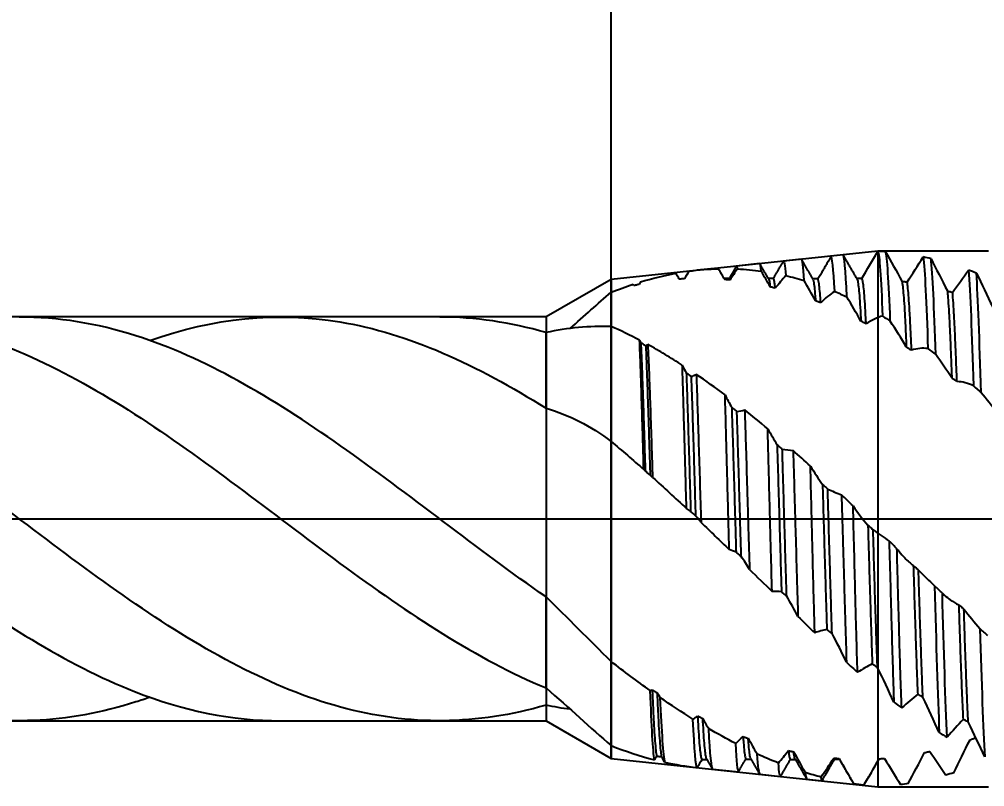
# Model space of a CAD drawing. Extents: x -89 to 88, y -75 to 97.
# Drawn here: x 28.92 to 61.67, y -9.08 to 16.94 of the extents above; entities that cross this region are included whole.
import ezdxf
from ezdxf.lldxf.tags import DXFTag

# ---------------------------------------------------------------- set-up
doc = ezdxf.new("R2010")
doc.units = 0
for name, color, linetype in [('1', 4, 'Continuous'), ('2', 7, 'Continuous'), ('4', 2, 'CENTER'), ('CUT', 1, 'Continuous'), ('NOCUT', 7, 'Continuous'), ('SK2', 7, 'Continuous'), ('SK4', 2, 'CENTER')]:
    doc.layers.add(name, color=color, linetype=linetype)
doc.styles.add('SIMPLEX', font='simplex')
tags = doc.linetypes.add('CENTER', pattern=[25.4, 12.7, -6.35, 0, -6.35]).pattern_tags.tags
tags[10:11] = [DXFTag(74, 4), DXFTag(75, 0), DXFTag(340, '0'), DXFTag(46, 0.0), DXFTag(50, 0.0), DXFTag(44, 0.0), DXFTag(45, 0.0)]
tags[8:9] = [DXFTag(74, 4), DXFTag(75, 0), DXFTag(340, '0'), DXFTag(46, 0.0), DXFTag(50, 0.0), DXFTag(44, 0.0), DXFTag(45, 0.0)]
tags[6:7] = [DXFTag(74, 4), DXFTag(75, 0), DXFTag(340, '0'), DXFTag(46, 0.0), DXFTag(50, 0.0), DXFTag(44, 0.0), DXFTag(45, 0.0)]
tags[4:5] = [DXFTag(74, 4), DXFTag(75, 0), DXFTag(340, '0'), DXFTag(46, 0.0), DXFTag(50, 0.0), DXFTag(44, 0.0), DXFTag(45, 0.0)]
doc.dimstyles.get("Standard").update_dxf_attribs({"dimtxt": 0.18, "dimasz": 0.18, "dimexe": 0.18, "dimexo": 0.0625, "dimgap": 0.09, "dimtad": 0, "dimtih": 1, "dimtoh": 1, "dimdec": 4, "dimzin": 0, "dimdsep": 46, "dimtxsty": 'Standard', "dimcen": 0.09, "dimadec": 0, "dimazin": 0, "dimtfac": 1, "dimtdec": 4, "dimtofl": 0, "dimtmove": 0, "dimatfit": 3, "dimfxl": 0, "dimtolj": 1, "dimtzin": 0, "dimarcsym": 0})

# ---------------------------------------------------------------- blocks, each defined once
blk = doc.blocks.new('_D0')
at = {"layer": '2'}
for p, q in [((0, 0), (0, 76.93)), ((66, 0), (66, 76.93)), ((66, 74.93), (0, 74.93))]:
    blk.add_line(p, q, dxfattribs=at)
for points in [[(0, 74.93), (4.749998, 75.555349), (4.750002, 74.304651), (0, 74.93)], [(66, 74.93), (61.250002, 74.304651), (61.249998, 75.555349), (66, 74.93)]]:
    blk.add_solid(points, dxfattribs=at)
at = {"layer": '2', "insert": (29.391604, 75.739271), "char_height": 4.57, "attachment_point": 7, "line_spacing_factor": 0.903614, "style": 'SIMPLEX'}
blk.add_mtext('\\W01.000;\\Fsimplex.shx;66', dxfattribs=at)
blk = doc.blocks.new('_D3')
at = {"layer": 'SK2'}
for p, q in [((-44, 0), (-44, 91.93)), ((66, 0), (66, 91.93)), ((66, 89.93), (-44, 89.93))]:
    blk.add_line(p, q, dxfattribs=at)
for points in [[(-44, 89.93), (-39.250002, 90.555349), (-39.249998, 89.30465), (-44, 89.93)], [(66, 89.93), (61.250002, 89.30465), (61.249998, 90.555349), (66, 89.93)]]:
    blk.add_solid(points, dxfattribs=at)
at = {"layer": 'SK2', "insert": (4.901906, 90.739271), "char_height": 4.57, "attachment_point": 7, "line_spacing_factor": 0.903614, "style": 'SIMPLEX'}
blk.add_mtext('\\W01.000;\\Fsimplex.shx;110', dxfattribs=at)
blk = doc.blocks.new('_D4')
at = {"layer": '2'}
for p, q in [((49, 0), (49, 61.93)), ((66, 0), (66, 61.93)), ((77.425, 59.93), (37.575, 59.93))]:
    blk.add_line(p, q, dxfattribs=at)
for points in [[(49, 59.93), (44.250002, 59.304651), (44.249998, 60.55535), (49, 59.93)], [(66, 59.93), (70.749998, 60.55535), (70.750002, 59.304651), (66, 59.93)]]:
    blk.add_solid(points, dxfattribs=at)
at = {"layer": '2', "insert": (53.891604, 60.739271), "char_height": 4.57, "attachment_point": 7, "line_spacing_factor": 0.903614, "style": 'SIMPLEX'}
blk.add_mtext('\\W01.000;\\Fsimplex.shx;17', dxfattribs=at)

msp = doc.modelspace()

# ---------------------------------------------------------------- linework, layer by layer
at = {"layer": '1'}
for p, q in [((56.8674, 8.9574), (56.4401, 8.9122)), ((58.05, 9.0723), (58.05, 9.075)), ((54.0403, 8.6583), (53.245, 8.5741)), ((55.4537, 8.8078), (54.8422, 8.7431)), ((51.6349, 8.3939), (51.6389, 8.3998)), ((52.6261, 8.5086), (51.9241, 8.4344)), ((43.1891, 6.85), (37.7864, 6.85)), ((46.7916, 3.7499), (46.7916, 6.318)), ((49, 2.6259), (49, 6.5275)), ((46.7916, -5.7325), (46.7916, -2.6468)), ((49, -7.689), (49, -4.8382)), ((37.7864, -6.85), (43.1891, -6.85)), ((52.4458, -8.4896), (53.3331, -8.5834)), ((54.0437, -8.6586), (54.7471, -8.733)), ((55.641, -8.8276), (56.1603, -8.8826)), ((57.2389, -8.9967), (57.5745, -9.0322)), ((57.5748, -9.0322), (57.5725, -9.0315)), ((57.585, -9.0236), (57.5828, -9.027))]:
    msp.add_line(p, q, dxfattribs=at)
for points, knots in [([(56.4552, 8.8927), (56.4396, 8.8659), (56.4078, 8.811), (56.3625, 8.733), (56.3224, 8.6638), (56.2903, 8.6085), (56.2582, 8.5531), (56.2183, 8.4843), (56.1639, 8.3905), (56.0955, 8.2726), (56.0453, 8.1861), (56.0179, 8.1388)], [0, 0, 0, 0, 0.1065589, 0.2186349, 0.3104447, 0.3819887, 0.4383445, 0.5310611, 0.6555762, 0.8118893, 1, 1, 1, 1]), ([(49.9494, 7.9516), (49.9281, 7.9473), (49.9067, 7.943), (49.8667, 7.9347), (49.8479, 7.9308), (49.8104, 7.9228), (49.7916, 7.9188), (49.7729, 7.9147)], [0, 0, 0, 0, 0.3622773, 0.3622773, 0.6811359, 0.6811359, 1, 1, 1, 1]), ([(51.4898, 8.143), (51.4685, 8.1419), (51.4472, 8.1408), (51.4072, 8.1386), (51.3884, 8.1375), (51.3509, 8.1352), (51.3321, 8.1339), (51.3134, 8.1327)], [0, 0, 0, 0, 0.3622287, 0.3622287, 0.6811116, 0.6811116, 1, 1, 1, 1]), ([(53.0303, 8.1007), (53.009, 8.1029), (52.9877, 8.105), (52.9477, 8.1089), (52.9289, 8.1107), (52.8914, 8.1141), (52.8726, 8.1157), (52.8539, 8.1173)], [0, 0, 0, 0, 0.3621639, 0.3621639, 0.6810792, 0.6810792, 1, 1, 1, 1]), ([(53.0305, 8.1), (53.0294, 8.1045), (53.0196, 8.141), (53.0091, 8.158), (52.9993, 8.1534)], [0, 0, 0, 0, 0.0736425, 1, 1, 1, 1]), ([(54.3449, 8.1413), (54.3468, 8.1372), (54.3564, 8.1153), (54.3727, 8.0428), (54.3882, 7.9245), (54.3944, 7.8689)], [0, 0, 0, 0, 0.0553805, 0.6194814, 1, 1, 1, 1]), ([(54.5708, 7.826), (54.5495, 7.8313), (54.5282, 7.8366), (54.4882, 7.8465), (54.4694, 7.851), (54.4319, 7.86), (54.4131, 7.8645), (54.3944, 7.8689)], [0, 0, 0, 0, 0.3622677, 0.3622677, 0.6811311, 0.6811311, 1, 1, 1, 1]), ([(54.5708, 7.826), (54.5631, 7.9003), (54.5461, 8.0359), (54.523, 8.1387), (54.5076, 8.1564), (54.5014, 8.1552)], [0, 0, 0, 0, 0.3350972, 0.732882, 1, 1, 1, 1]), ([(55.8468, 8.1372), (55.8538, 8.1217), (55.8699, 8.0617), (55.8953, 7.879), (55.9177, 7.632), (55.9309, 7.4522), (55.9349, 7.3948)], [0, 0, 0, 0, 0.2368389, 0.550559, 0.8642792, 1, 1, 1, 1]), ([(56.1113, 7.3267), (56.1058, 7.4096), (56.0911, 7.615), (56.0671, 7.8789), (56.0417, 8.0617), (56.0256, 8.1217), (56.0186, 8.1372)], [0, 0, 0, 0, 0.1789369, 0.476969, 0.7750011, 1, 1, 1, 1]), ([(57.346, 8.1384), (57.3505, 8.1287), (57.3643, 8.0858), (57.3872, 7.9474), (57.4148, 7.6754), (57.4425, 7.2991), (57.4626, 6.9525), (57.4736, 6.7427), (57.4754, 6.7086)], [0, 0, 0, 0, 0.1050036, 0.318564, 0.5321243, 0.7456846, 0.959245, 1, 1, 1, 1]), ([(57.6518, 6.6173), (57.6485, 6.6832), (57.636, 6.926), (57.6143, 7.2991), (57.5867, 7.6754), (57.559, 7.9474), (57.5314, 8.114), (57.5129, 8.1534), (57.5036, 8.1547)], [0, 0, 0, 0, 0.0667989, 0.2531228, 0.4394467, 0.6257706, 0.8120944, 1, 1, 1, 1]), ([(58.8676, 8.0599), (58.8889, 8.057), (58.9102, 8.054), (58.9502, 8.0482), (58.969, 8.0454), (59.0065, 8.0398), (59.0253, 8.037), (59.044, 8.0341)], [0, 0, 0, 0, 0.3622648, 0.3622648, 0.6811296, 0.6811296, 1, 1, 1, 1]), ([(58.8676, 8.0599), (58.8714, 8.0397), (58.8845, 7.9607), (58.9068, 7.7646), (58.9344, 7.4183), (58.962, 6.9741), (58.9892, 6.4443), (59.0071, 6.0391), (59.0158, 5.8302)], [0, 0, 0, 0, 0.0780082, 0.2643195, 0.4506307, 0.6369419, 0.8232531, 1, 1, 1, 1]), ([(59.1923, 5.7183), (59.1912, 5.7444), (59.181, 5.9934), (59.1615, 6.4351), (59.1338, 6.9741), (59.1062, 7.4183), (59.0786, 7.7646), (59.0579, 7.947), (59.0463, 8.0205), (59.044, 8.0341)], [0, 0, 0, 0, 0.0216707, 0.207994, 0.3943173, 0.5806406, 0.7669639, 0.9532872, 1, 1, 1, 1]), ([(60.408, 7.7346), (60.4293, 7.7286), (60.4507, 7.7224), (60.4907, 7.7108), (60.5095, 7.7052), (60.547, 7.6941), (60.5658, 7.6885), (60.5845, 7.6828)], [0, 0, 0, 0, 0.3621834, 0.3621834, 0.6810889, 0.6810889, 1, 1, 1, 1]), ([(60.408, 7.7346), (60.4141, 7.6687), (60.4294, 7.4837), (60.4539, 7.1129), (60.4816, 6.6004), (60.5092, 6.0013), (60.5341, 5.387), (60.5498, 4.9644), (60.5564, 4.784)], [0, 0, 0, 0, 0.1231361, 0.3094162, 0.4956962, 0.6819762, 0.8682562, 1, 1, 1, 1]), ([(60.7328, 4.6547), (60.7248, 4.881), (60.7075, 5.3489), (60.681, 6.0013), (60.6534, 6.6005), (60.6258, 7.1129), (60.6028, 7.4603), (60.5891, 7.6307), (60.5845, 7.6828)], [0, 0, 0, 0, 0.1630027, 0.3492962, 0.5355898, 0.7218833, 0.9081768, 1, 1, 1, 1]), ([(56.1113, 7.3267), (56.09, 7.3351), (56.0687, 7.3434), (56.0287, 7.359), (56.0099, 7.3662), (55.9724, 7.3806), (55.9536, 7.3877), (55.9349, 7.3948)], [0, 0, 0, 0, 0.3622659, 0.3622659, 0.6811302, 0.6811302, 1, 1, 1, 1]), ([(18.9143, 6.0059), (21.2542, 6.8452), (23.5692, 7.066), (28.1857, 6.1748), (30.4953, 5.0607), (35.1711, 2.046), (37.4709, 0.207), (42.1318, -3.2215), (44.4512, -4.7662), (46.7916, -5.7325)], [0, 0, 0, 0, 0.249261, 0.249261, 0.4995073, 0.4995073, 0.7497537, 0.7497537, 1, 1, 1, 1]), ([(33.3538, 6.05), (35.5131, 6.8114), (37.6441, 7.0401), (42.1318, 6.2955), (44.4512, 5.227), (46.7916, 3.7499)], [0, 0, 0, 0, 0.4807049, 0.4807049, 1, 1, 1, 1]), ([(46.7916, -2.6468), (44.46, -1.0253), (42.144, 0.8494), (37.4965, 4.1158), (35.2016, 5.4709), (31.5536, 6.6319), (30.2396, 6.8456), (28.9229, 6.8463)], [0, 0, 0, 0, 0.3890294, 0.3890294, 0.7780588, 0.7780588, 1, 1, 1, 1]), ([(57.6518, 6.6173), (57.6305, 6.6285), (57.6092, 6.6396), (57.5691, 6.6604), (57.5504, 6.6701), (57.5129, 6.6894), (57.4941, 6.699), (57.4754, 6.7086)], [0, 0, 0, 0, 0.3623156, 0.3623156, 0.6811551, 0.6811551, 1, 1, 1, 1]), ([(46.7916, -6.318), (44.46, -6.9973), (42.144, -7.0194), (37.4965, -5.7492), (35.2016, -4.4789), (30.5559, -1.3025), (28.2676, 0.5502), (23.6091, 3.8694), (21.2816, 5.2174), (18.8866, 6.0149)], [0, 0, 0, 0, 0.25, 0.25, 0.5, 0.5, 0.75, 0.75, 1, 1, 1, 1]), ([(50.1066, 1.6762), (50.1009, 1.8855), (50.0951, 2.0941), (50.0836, 2.508), (50.0778, 2.7112), (50.0602, 3.3099), (50.0483, 3.6947), (50.0306, 4.2503), (50.0247, 4.4319), (50.0159, 4.6988), (50.013, 4.787), (50.0071, 4.9601), (50.0042, 5.0452), (49.9898, 5.4631), (49.9785, 5.7739), (49.9668, 6.0613)], [0, 0, 0, 0, 0.125, 0.125, 0.25, 0.25, 0.5, 0.5, 0.625, 0.625, 0.6875, 0.6875, 0.75, 0.75, 1, 1, 1, 1]), ([(50.0097, 5.9754), (50.031, 5.9624), (50.0523, 5.9493), (50.0924, 5.9247), (50.1112, 5.9131), (50.1487, 5.8898), (50.1674, 5.8782), (50.1862, 5.8664)], [0, 0, 0, 0, 0.3622452, 0.3622452, 0.6811198, 0.6811198, 1, 1, 1, 1]), ([(50.0097, 5.9754), (50.01, 5.9695), (50.0194, 5.7493), (50.0381, 5.2868), (50.0657, 4.5305), (50.0934, 3.7139), (50.121, 2.85), (50.1426, 2.1455), (50.1549, 1.7335), (50.1581, 1.6282)], [0, 0, 0, 0, 0.0051871, 0.1914395, 0.3776919, 0.5639443, 0.7501967, 0.9364491, 1, 1, 1, 1]), ([(51.4156, 5.2152), (51.2222, 5.3394), (51.0281, 5.4597), (50.6383, 5.692), (50.4423, 5.8042), (50.2459, 5.9118)], [0, 0, 0, 0, 0.5, 0.5, 1, 1, 1, 1]), ([(50.2459, 5.9118), (50.2593, 5.6126), (50.2729, 5.2899), (50.2897, 4.8561), (50.2931, 4.7676), (50.2998, 4.589), (50.3031, 4.4988), (50.313, 4.2252), (50.3195, 4.0389), (50.339, 3.469), (50.3519, 3.0742), (50.3721, 2.459), (50.379, 2.2499), (50.3925, 1.8312), (50.3993, 1.6208), (50.4059, 1.4092)], [0, 0, 0, 0, 0.25, 0.25, 0.3125, 0.3125, 0.375, 0.375, 0.5, 0.5, 0.75, 0.75, 0.875, 0.875, 1, 1, 1, 1]), ([(50.3345, 1.4727), (50.3298, 1.6303), (50.3159, 2.095), (50.2928, 2.85), (50.2652, 3.714), (50.2376, 4.5305), (50.2112, 5.2514), (50.1941, 5.6787), (50.1862, 5.8664)], [0, 0, 0, 0, 0.0947838, 0.2810527, 0.4673216, 0.6535904, 0.8398593, 1, 1, 1, 1]), ([(59.1923, 5.7183), (59.171, 5.7319), (59.1497, 5.7455), (59.1096, 5.771), (59.0909, 5.7829), (59.0534, 5.8066), (59.0346, 5.8184), (59.0158, 5.8302)], [0, 0, 0, 0, 0.3623192, 0.3623192, 0.6811569, 0.6811569, 1, 1, 1, 1]), ([(51.5571, 0.3485), (51.5456, 0.7871), (51.5341, 1.2223), (51.5161, 1.8698), (51.5101, 2.0855), (51.4979, 2.512), (51.4919, 2.7214), (51.4741, 3.3388), (51.4626, 3.7358), (51.4452, 4.3094), (51.4394, 4.497), (51.4276, 4.8645), (51.4216, 5.0432), (51.4156, 5.2152)], [0, 0, 0, 0, 0.25, 0.25, 0.375, 0.375, 0.5, 0.5, 0.75, 0.75, 0.875, 0.875, 1, 1, 1, 1]), ([(51.5502, 4.9529), (51.5715, 4.9377), (51.5928, 4.9225), (51.6329, 4.8938), (51.6516, 4.8803), (51.6892, 4.8533), (51.7079, 4.8397), (51.7267, 4.8261)], [0, 0, 0, 0, 0.3622601, 0.3622601, 0.6811272, 0.6811272, 1, 1, 1, 1]), ([(51.5502, 4.9529), (51.5527, 4.8855), (51.5644, 4.5646), (51.5853, 3.9602), (51.6129, 3.1069), (51.6405, 2.2123), (51.6682, 1.2904), (51.6875, 0.633), (51.6976, 0.2875), (51.6985, 0.2563)], [0, 0, 0, 0, 0.0503534, 0.2365937, 0.422834, 0.6090744, 0.7953147, 0.9815551, 1, 1, 1, 1]), ([(51.875, 0.0979), (51.8726, 0.1819), (51.8609, 0.5805), (51.84, 1.2904), (51.8124, 2.2123), (51.7848, 3.1069), (51.7571, 3.9602), (51.7378, 4.5199), (51.7276, 4.8003), (51.7267, 4.8261)], [0, 0, 0, 0, 0.049702, 0.2359526, 0.4222032, 0.6084539, 0.7947045, 0.9809551, 1, 1, 1, 1]), ([(51.8886, 4.9029), (51.9022, 4.5377), (51.916, 4.1559), (51.9363, 3.5593), (51.9431, 3.3564), (51.9565, 2.9426), (51.9632, 2.731), (51.9832, 2.0877), (51.9962, 1.6534), (52.0231, 0.7748), (52.0369, 0.3303), (52.0506, -0.1194)], [0, 0, 0, 0, 0.25, 0.25, 0.375, 0.375, 0.5, 0.5, 0.75, 0.75, 1, 1, 1, 1]), ([(60.7328, 4.6547), (60.7115, 4.6704), (60.6902, 4.6861), (60.6501, 4.7155), (60.6314, 4.7292), (60.5939, 4.7567), (60.5751, 4.7703), (60.5564, 4.784)], [0, 0, 0, 0, 0.3622193, 0.3622193, 0.681107, 0.681107, 1, 1, 1, 1]), ([(53.0078, -1.0426), (53.0019, -0.8163), (52.9959, -0.5871), (52.984, -0.1319), (52.9779, 0.0948), (52.9597, 0.7728), (52.9476, 1.2216), (52.9326, 1.7787), (52.9297, 1.8899), (52.9237, 2.1119), (52.9207, 2.2228), (52.9118, 2.5521), (52.906, 2.7678), (52.8883, 3.4037), (52.8764, 3.8128), (52.8642, 4.2069)], [0, 0, 0, 0, 0.125, 0.125, 0.25, 0.25, 0.5, 0.5, 0.5625, 0.5625, 0.625, 0.625, 0.75, 0.75, 1, 1, 1, 1]), ([(53.0907, 3.7879), (53.112, 3.7709), (53.1333, 3.754), (53.1734, 3.722), (53.1921, 3.707), (53.2296, 3.6769), (53.2484, 3.6619), (53.2672, 3.6468)], [0, 0, 0, 0, 0.3621921, 0.3621921, 0.6810933, 0.6810933, 1, 1, 1, 1]), ([(53.0907, 3.7879), (53.0954, 3.6453), (53.1093, 3.2181), (53.1325, 2.4795), (53.1601, 1.5624), (53.1877, 0.6245), (53.214, -0.2746), (53.2311, -0.8567), (53.239, -1.1238)], [0, 0, 0, 0, 0.095408, 0.2816292, 0.4678504, 0.6540716, 0.8402928, 1, 1, 1, 1]), ([(53.4155, -1.2805), (53.4153, -1.2725), (53.4058, -0.9539), (53.3872, -0.3194), (53.3596, 0.6245), (53.3319, 1.5624), (53.3043, 2.4794), (53.2827, 3.1687), (53.2703, 3.5501), (53.2672, 3.6468)], [0, 0, 0, 0, 0.0047597, 0.1909888, 0.3772179, 0.563447, 0.7496761, 0.9359051, 1, 1, 1, 1]), ([(53.5312, 3.6937), (53.5379, 3.4858), (53.5448, 3.2736), (53.5588, 2.8405), (53.5658, 2.6189), (53.5866, 1.952), (53.6002, 1.5014), (53.6203, 0.8168), (53.6269, 0.5871), (53.637, 0.2404), (53.6404, 0.1244), (53.6471, -0.1083), (53.6506, -0.2249), (53.6677, -0.8049), (53.6817, -1.2623), (53.6954, -1.7132)], [0, 0, 0, 0, 0.125, 0.125, 0.25, 0.25, 0.5, 0.5, 0.625, 0.625, 0.6875, 0.6875, 0.75, 0.75, 1, 1, 1, 1]), ([(18.8866, 3.3123), (21.2359, 1.7781), (23.5601, -0.0708), (28.1857, -3.4395), (30.4953, -4.9417), (34.4951, -6.5065), (36.1379, -6.845), (37.786, -6.8475)], [0, 0, 0, 0, 0.3688846, 0.3688846, 0.7377692, 0.7377692, 1, 1, 1, 1]), ([(54.4585, -2.4585), (54.4466, -2.01), (54.4343, -1.5524), (54.4157, -0.8522), (54.4095, -0.6162), (54.3973, -0.1478), (54.3913, 0.0857), (54.3733, 0.7841), (54.3616, 1.2468), (54.3436, 1.9365), (54.3374, 2.1666), (54.3251, 2.6179), (54.3189, 2.8396), (54.3127, 3.0576)], [0, 0, 0, 0, 0.25, 0.25, 0.375, 0.375, 0.5, 0.5, 0.75, 0.75, 0.875, 0.875, 1, 1, 1, 1]), ([(54.6312, 2.514), (54.6525, 2.4958), (54.6738, 2.4776), (54.7139, 2.4433), (54.7326, 2.4273), (54.7701, 2.3951), (54.7889, 2.379), (54.8077, 2.3629)], [0, 0, 0, 0, 0.3622883, 0.3622883, 0.6811414, 0.6811414, 1, 1, 1, 1]), ([(54.6312, 2.514), (54.6381, 2.2885), (54.6543, 1.7569), (54.6796, 0.9022), (54.7073, -0.043), (54.7349, -0.9876), (54.759, -1.7978), (54.7739, -2.2869), (54.7795, -2.4713)], [0, 0, 0, 0, 0.1404392, 0.3266667, 0.5128943, 0.6991218, 0.8853494, 1, 1, 1, 1]), ([(54.956, -2.6217), (54.9488, -2.3885), (54.9324, -1.8498), (54.9067, -0.9875), (54.8791, -0.043), (54.8515, 0.9022), (54.8277, 1.7048), (54.8131, 2.1866), (54.8077, 2.3629)], [0, 0, 0, 0, 0.1459286, 0.332159, 0.5183893, 0.7046196, 0.89085, 1, 1, 1, 1]), ([(55.1737, 2.3183), (55.1874, 1.857), (55.2014, 1.389), (55.2225, 0.6771), (55.2295, 0.4381), (55.24, 0.0771), (55.2435, -0.0439), (55.2504, -0.2848), (55.2539, -0.4048), (55.2711, -1.0028), (55.2844, -1.4747), (55.305, -2.1732), (55.312, -2.4044), (55.3261, -2.8636), (55.3333, -3.0919), (55.3403, -3.3142)], [0, 0, 0, 0, 0.25, 0.25, 0.375, 0.375, 0.4375, 0.4375, 0.5, 0.5, 0.75, 0.75, 0.875, 0.875, 1, 1, 1, 1]), ([(55.9092, -3.8591), (55.9031, -3.6408), (55.8968, -3.4165), (55.8843, -2.9637), (55.878, -2.7348), (55.8594, -2.0407), (55.8471, -1.5682), (55.8319, -0.9651), (55.8289, -0.8438), (55.8228, -0.6018), (55.8198, -0.481), (55.8107, -0.1191), (55.8047, 0.1216), (55.7862, 0.8415), (55.7737, 1.3189), (55.7612, 1.7936)], [0, 0, 0, 0, 0.125, 0.125, 0.25, 0.25, 0.5, 0.5, 0.5625, 0.5625, 0.625, 0.625, 0.75, 0.75, 1, 1, 1, 1]), ([(50.3345, 1.4727), (50.3132, 1.4915), (50.2919, 1.5103), (50.2518, 1.5456), (50.2331, 1.5622), (50.1956, 1.5952), (50.1768, 1.6117), (50.1581, 1.6282)], [0, 0, 0, 0, 0.3623677, 0.3623677, 0.6811812, 0.6811812, 1, 1, 1, 1]), ([(56.1717, 1.1687), (56.193, 1.1498), (56.2143, 1.1309), (56.2544, 1.0952), (56.2731, 1.0785), (56.3106, 1.0452), (56.3294, 1.0285), (56.3481, 1.0118)], [0, 0, 0, 0, 0.3623099, 0.3623099, 0.6811522, 0.6811522, 1, 1, 1, 1]), ([(56.1717, 1.1687), (56.1808, 0.8585), (56.1992, 0.2325), (56.2268, -0.7102), (56.2545, -1.6466), (56.2821, -2.5613), (56.3039, -3.2561), (56.3166, -3.6435), (56.32, -3.7477)], [0, 0, 0, 0, 0.1855805, 0.3718052, 0.5580298, 0.7442545, 0.9304791, 1, 1, 1, 1]), ([(56.4965, -3.8876), (56.4915, -3.7381), (56.4773, -3.3053), (56.4539, -2.5612), (56.4263, -1.6466), (56.3987, -0.7102), (56.3726, 0.1797), (56.3558, 0.7532), (56.3481, 1.0118)], [0, 0, 0, 0, 0.1008138, 0.2870343, 0.4732548, 0.6594753, 0.8456958, 1, 1, 1, 1]), ([(56.8161, 0.8169), (56.823, 0.5699), (56.83, 0.3206), (56.8443, -0.1803), (56.8516, -0.4291), (56.8731, -1.1709), (56.8872, -1.6591), (56.9081, -2.3821), (56.9151, -2.6215), (56.929, -3.0971), (56.9359, -3.3297), (56.9568, -4.0127), (56.9711, -4.4482), (56.9854, -4.864)], [0, 0, 0, 0, 0.125, 0.125, 0.25, 0.25, 0.5, 0.5, 0.625, 0.625, 0.75, 0.75, 1, 1, 1, 1]), ([(57.3599, -5.2034), (57.3474, -4.7958), (57.3347, -4.3666), (57.3157, -3.6899), (57.3094, -3.4582), (57.297, -2.9908), (57.2909, -2.7544), (57.2726, -2.0373), (57.2603, -1.5486), (57.2348, -0.5497), (57.2221, -0.0521), (57.2097, 0.443)], [0, 0, 0, 0, 0.25, 0.25, 0.375, 0.375, 0.5, 0.5, 0.75, 0.75, 1, 1, 1, 1]), ([(51.875, 0.0979), (51.8537, 0.1171), (51.8324, 0.1362), (51.7923, 0.1722), (51.7736, 0.189), (51.7361, 0.2227), (51.7173, 0.2395), (51.6985, 0.2563)], [0, 0, 0, 0, 0.3622647, 0.3622647, 0.6811296, 0.6811296, 1, 1, 1, 1]), ([(52.0506, -0.1194), (52.2112, -0.2728), (52.3717, -0.4269), (52.6907, -0.7348), (52.8495, -0.8888), (53.0078, -1.0426)], [0, 0, 0, 0, 0.5, 0.5, 1, 1, 1, 1]), ([(57.7122, -0.2103), (57.7335, -0.2294), (57.7548, -0.2486), (57.7948, -0.2845), (57.8136, -0.3013), (57.8511, -0.335), (57.8699, -0.3518), (57.8886, -0.3686)], [0, 0, 0, 0, 0.3622872, 0.3622872, 0.6811409, 0.6811409, 1, 1, 1, 1]), ([(57.7122, -0.2103), (57.7144, -0.2854), (57.7258, -0.6749), (57.7464, -1.3751), (57.774, -2.2949), (57.8016, -3.1862), (57.8293, -4.0352), (57.8489, -4.5987), (57.8593, -4.8837), (57.8605, -4.9165)], [0, 0, 0, 0, 0.0444179, 0.2306604, 0.4169029, 0.6031454, 0.789388, 0.9756305, 1, 1, 1, 1]), ([(58.037, -5.0419), (58.0342, -4.9681), (58.0223, -4.6431), (58.0011, -4.0352), (57.9735, -3.1862), (57.9458, -2.2949), (57.9182, -1.3751), (57.8991, -0.7273), (57.8893, -0.3908), (57.8886, -0.3686)], [0, 0, 0, 0, 0.055666, 0.2419019, 0.4281378, 0.6143737, 0.8006096, 0.9868456, 1, 1, 1, 1]), ([(58.4331, -0.7504), (58.4462, -1.2577), (58.4595, -1.7573), (58.4799, -2.4953), (58.4867, -2.7399), (58.5003, -3.223), (58.507, -3.4596), (58.5269, -4.1548), (58.5399, -4.5992), (58.5597, -5.2364), (58.5664, -5.444), (58.58, -5.8422), (58.5868, -6.0337), (58.5935, -6.2177)], [0, 0, 0, 0, 0.25, 0.25, 0.375, 0.375, 0.5, 0.5, 0.75, 0.75, 0.875, 0.875, 1, 1, 1, 1]), ([(53.4155, -1.2805), (53.3942, -1.2616), (53.3729, -1.2427), (53.3328, -1.2071), (53.3141, -1.1905), (53.2766, -1.1571), (53.2578, -1.1405), (53.239, -1.1238)], [0, 0, 0, 0, 0.3622328, 0.3622328, 0.6811137, 0.6811137, 1, 1, 1, 1]), ([(58.6968, -1.0128), (58.7211, -1.0439), (58.7456, -1.0743), (58.835, -1.1826), (58.9009, -1.2566), (59.0607, -1.4216), (59.1558, -1.508), (59.2526, -1.5832)], [0, 0, 0, 0, 0.1365098, 0.1365098, 0.4970895, 0.4970895, 1, 1, 1, 1]), ([(58.8577, -6.4076), (58.8441, -6.0463), (58.8305, -5.6583), (58.8104, -5.0365), (58.8037, -4.8225), (58.7904, -4.381), (58.7839, -4.1562), (58.7642, -3.4707), (58.751, -2.9988), (58.7306, -2.2685), (58.7238, -2.0213), (58.7102, -1.5192), (58.7035, -1.2665), (58.6968, -1.0128)], [0, 0, 0, 0, 0.25, 0.25, 0.375, 0.375, 0.5, 0.5, 0.75, 0.75, 0.875, 0.875, 1, 1, 1, 1]), ([(59.2526, -1.5832), (59.274, -1.6019), (59.2953, -1.6207), (59.3353, -1.6559), (59.3541, -1.6724), (59.3916, -1.7054), (59.4104, -1.7218), (59.4291, -1.7383)], [0, 0, 0, 0, 0.362319, 0.362319, 0.6811568, 0.6811568, 1, 1, 1, 1]), ([(59.2526, -1.5832), (59.2571, -1.7316), (59.2707, -2.1863), (59.2935, -2.9303), (59.3212, -3.7903), (59.3488, -4.6017), (59.3754, -5.3241), (59.3928, -5.753), (59.401, -5.944)], [0, 0, 0, 0, 0.0894913, 0.2757637, 0.4620361, 0.6483084, 0.8345808, 1, 1, 1, 1]), ([(59.5775, -6.0514), (59.5769, -6.0396), (59.5672, -5.8163), (59.5483, -5.352), (59.5206, -4.6017), (59.493, -3.7903), (59.4654, -2.9303), (59.4441, -2.2366), (59.432, -1.8344), (59.4291, -1.7383)], [0, 0, 0, 0, 0.0104688, 0.196727, 0.3829853, 0.5692436, 0.7555018, 0.9417601, 1, 1, 1, 1]), ([(54.956, -2.6217), (54.9347, -2.6036), (54.9134, -2.5855), (54.8733, -2.5514), (54.8546, -2.5354), (54.8171, -2.5033), (54.7983, -2.4873), (54.7795, -2.4713)], [0, 0, 0, 0, 0.3623092, 0.3623092, 0.6811518, 0.6811518, 1, 1, 1, 1]), ([(60.2374, -2.5217), (60.2617, -2.5448), (60.2861, -2.5673), (60.3756, -2.6464), (60.4414, -2.6989), (60.6013, -2.8117), (60.6963, -2.8671), (60.7932, -2.9108)], [0, 0, 0, 0, 0.1364889, 0.1364889, 0.4971756, 0.4971756, 1, 1, 1, 1]), ([(60.7932, -2.9108), (60.8145, -2.9287), (60.8358, -2.9465), (60.8758, -2.9801), (60.8946, -2.9958), (60.9321, -3.0271), (60.9509, -3.0427), (60.9696, -3.0583)], [0, 0, 0, 0, 0.3622292, 0.3622292, 0.6811119, 0.6811119, 1, 1, 1, 1]), ([(60.7932, -2.9108), (60.7998, -3.1233), (60.8157, -3.6218), (60.8407, -4.3714), (60.8684, -5.1382), (60.896, -5.8381), (60.9204, -6.3872), (60.9355, -6.6893), (60.9415, -6.8014)], [0, 0, 0, 0, 0.1344975, 0.3207809, 0.5070643, 0.6933478, 0.8796312, 1, 1, 1, 1]), ([(61.1179, -6.8877), (61.1104, -6.7506), (61.0937, -6.4221), (61.0678, -5.8382), (61.0402, -5.1382), (61.0126, -4.3714), (60.989, -3.668), (60.9747, -3.2201), (60.9696, -3.0583)], [0, 0, 0, 0, 0.1516949, 0.3379625, 0.5242301, 0.7104977, 0.8967653, 1, 1, 1, 1]), ([(33.354, -6.0503), (33.1957, -6.1064), (33.0373, -6.1597), (30.5559, -6.9494), (28.2676, -7.0494), (23.6091, -5.9182), (21.2816, -4.7412), (18.8866, -3.2777)], [0, 0, 0, 0, 0.0329989, 0.0329989, 0.5164994, 0.5164994, 1, 1, 1, 1]), ([(56.4965, -3.8876), (56.4752, -3.8708), (56.4539, -3.854), (56.4138, -3.8223), (56.3951, -3.8074), (56.3575, -3.7776), (56.3388, -3.7626), (56.32, -3.7477)], [0, 0, 0, 0, 0.3622672, 0.3622672, 0.6811308, 0.6811308, 1, 1, 1, 1]), ([(58.037, -5.0419), (58.0157, -5.0269), (57.9944, -5.0118), (57.9543, -4.9834), (57.9355, -4.9701), (57.898, -4.9434), (57.8793, -4.93), (57.8605, -4.9165)], [0, 0, 0, 0, 0.3623091, 0.3623091, 0.6811517, 0.6811517, 1, 1, 1, 1]), ([(50.3948, -5.7978), (50.4162, -5.8113), (50.4375, -5.8247), (50.4775, -5.8498), (50.4963, -5.8615), (50.5338, -5.8849), (50.5526, -5.8965), (50.5713, -5.9081)], [0, 0, 0, 0, 0.3623074, 0.3623074, 0.681151, 0.681151, 1, 1, 1, 1]), ([(50.3948, -5.7978), (50.3957, -5.8173), (50.4057, -6.057), (50.4249, -6.4876), (50.4525, -7.0184), (50.4802, -7.4539), (50.5078, -7.7909), (50.5288, -7.9684), (50.5406, -8.0388), (50.5431, -8.0527)], [0, 0, 0, 0, 0.0163924, 0.2027173, 0.3890422, 0.5753672, 0.7616921, 0.948017, 1, 1, 1, 1]), ([(50.7196, -8.0764), (50.7155, -8.0567), (50.7022, -7.9815), (50.6796, -7.791), (50.652, -7.4539), (50.6244, -7.0184), (50.5975, -6.5016), (50.5798, -6.1079), (50.5713, -5.9081)], [0, 0, 0, 0, 0.083288, 0.2695992, 0.4559105, 0.6422217, 0.828533, 1, 1, 1, 1]), ([(59.5775, -6.0514), (59.5561, -6.0386), (59.5348, -6.0257), (59.4948, -6.0014), (59.476, -5.99), (59.4385, -5.9671), (59.4197, -5.9556), (59.401, -5.944)], [0, 0, 0, 0, 0.3622286, 0.3622286, 0.6811115, 0.6811115, 1, 1, 1, 1]), ([(51.9353, -6.6825), (51.9567, -6.6934), (51.978, -6.7043), (52.018, -6.7247), (52.0368, -6.7342), (52.0743, -6.7532), (52.0931, -6.7626), (52.1118, -6.772)], [0, 0, 0, 0, 0.3622633, 0.3622633, 0.681129, 0.681129, 1, 1, 1, 1]), ([(51.9353, -6.6825), (51.9384, -6.742), (51.9506, -6.9754), (51.9721, -7.3373), (51.9997, -7.7044), (52.0273, -7.967), (52.0545, -8.1212), (52.0725, -8.1548), (52.0812, -8.1548)], [0, 0, 0, 0, 0.0624751, 0.2518686, 0.4412621, 0.6306555, 0.820049, 1, 1, 1, 1]), ([(52.236, -8.1341), (52.2329, -8.1267), (52.2207, -8.0889), (52.1992, -7.9669), (52.1715, -7.7044), (52.1439, -7.3372), (52.124, -7.0014), (52.1133, -6.8004), (52.1118, -6.772)], [0, 0, 0, 0, 0.0741604, 0.296602, 0.5190437, 0.7414853, 0.963927, 1, 1, 1, 1]), ([(61.1179, -6.8877), (61.0966, -6.8775), (61.0753, -6.8671), (61.0353, -6.8476), (61.0165, -6.8385), (60.979, -6.82), (60.9602, -6.8108), (60.9415, -6.8014)], [0, 0, 0, 0, 0.3621517, 0.3621517, 0.6810731, 0.6810731, 1, 1, 1, 1]), ([(53.4759, -7.3757), (53.4972, -7.3838), (53.5185, -7.3919), (53.5585, -7.407), (53.5773, -7.4141), (53.6148, -7.428), (53.6336, -7.4349), (53.6523, -7.4418)], [0, 0, 0, 0, 0.3622059, 0.3622059, 0.6811003, 0.6811003, 1, 1, 1, 1]), ([(53.4759, -7.3757), (53.4811, -7.4523), (53.4956, -7.6484), (53.5193, -7.9013), (53.5453, -8.0796), (53.5621, -8.1337), (53.5697, -8.1458)], [0, 0, 0, 0, 0.1680751, 0.462326, 0.7565769, 1, 1, 1, 1]), ([(53.7392, -8.1415), (53.7323, -8.1284), (53.7163, -8.0741), (53.6911, -7.9013), (53.669, -7.6649), (53.656, -7.4937), (53.6523, -7.4418)], [0, 0, 0, 0, 0.2352674, 0.5534544, 0.8716414, 1, 1, 1, 1]), ([(61.1783, -7.4879), (61.1996, -7.4803), (61.2209, -7.4727), (61.261, -7.4581), (61.2797, -7.4513), (61.3173, -7.4375), (61.336, -7.4306), (61.3548, -7.4236)], [0, 0, 0, 0, 0.3621597, 0.3621597, 0.681077, 0.681077, 1, 1, 1, 1]), ([(55.0164, -7.8571), (55.0377, -7.8622), (55.059, -7.8673), (55.099, -7.8766), (55.1178, -7.8809), (55.1553, -7.8895), (55.1741, -7.8937), (55.1928, -7.8979)], [0, 0, 0, 0, 0.3623028, 0.3623028, 0.6811487, 0.6811487, 1, 1, 1, 1]), ([(55.0164, -7.8571), (55.0238, -7.9254), (55.0405, -8.052), (55.0626, -8.1421), (55.0772, -8.1562), (55.0826, -8.1551)], [0, 0, 0, 0, 0.339096, 0.7562387, 1, 1, 1, 1]), ([(50.7196, -8.0764), (50.6983, -8.0737), (50.677, -8.0709), (50.6369, -8.0657), (50.6182, -8.0632), (50.5806, -8.058), (50.5619, -8.0554), (50.5431, -8.0527)], [0, 0, 0, 0, 0.3622872, 0.3622872, 0.6811408, 0.6811408, 1, 1, 1, 1]), ([(55.2398, -8.1428), (55.2378, -8.1387), (55.2293, -8.121), (55.2139, -8.0583), (55.1988, -7.9483), (55.1928, -7.8979)], [0, 0, 0, 0, 0.0139192, 0.6133058, 1, 1, 1, 1]), ([(56.186, -8.8301), (56.2017, -8.8029), (56.2331, -8.7487), (56.2774, -8.6724), (56.3159, -8.606), (56.3466, -8.553), (56.3775, -8.4999), (56.4157, -8.4339), (56.468, -8.3439), (56.5335, -8.2308), (56.5817, -8.1478), (56.608, -8.1024)], [0, 0, 0, 0, 0.1119702, 0.2233675, 0.3146211, 0.3857313, 0.441745, 0.5338995, 0.6576604, 0.8130274, 1, 1, 1, 1]), ([(56.5564, -8.1117), (56.5577, -8.1161), (56.5671, -8.147), (56.577, -8.1594), (56.5864, -8.1522)], [0, 0, 0, 0, 0.0512676, 1, 1, 1, 1]), ([(56.5568, -8.113), (56.5781, -8.1149), (56.5995, -8.1168), (56.6395, -8.1201), (56.6583, -8.1216), (56.6958, -8.1246), (56.7146, -8.126), (56.7333, -8.1273)], [0, 0, 0, 0, 0.3622558, 0.3622558, 0.6811252, 0.6811252, 1, 1, 1, 1]), ([(58.0973, -8.1362), (58.1186, -8.1348), (58.1399, -8.1334), (58.18, -8.1307), (58.1988, -8.1294), (58.2363, -8.1266), (58.255, -8.1252), (58.2738, -8.1237)], [0, 0, 0, 0, 0.3622426, 0.3622426, 0.6811186, 0.6811186, 1, 1, 1, 1]), ([(59.6378, -7.9259), (59.6591, -7.9213), (59.6804, -7.9167), (59.7205, -7.908), (59.7392, -7.9038), (59.7768, -7.8955), (59.7955, -7.8912), (59.8143, -7.8869)], [0, 0, 0, 0, 0.3622332, 0.3622332, 0.6811138, 0.6811138, 1, 1, 1, 1])]:
    msp.add_open_spline(points, degree=3, knots=knots, dxfattribs=at)
for points, degree in [([(56.4406, 8.9094), (56.4856, 8.9086), (56.5304, 8.4948), (56.5739, 7.718)], 3), ([(56.9966, 7.5313), (56.9538, 8.4572), (56.9106, 8.9556), (56.8678, 8.9561)], 3), ([(57.346, 8.1384), (57.1136, 8.5403), (56.8812, 8.9422)], 2), ([(57.5036, 8.1548), (57.6835, 8.4598), (57.8651, 8.7663), (58.0482, 9.0749)], 3), ([(58.05, 9.075), (58.0494, 9.075), (58.0488, 9.075), (58.0482, 9.0749)], 3), ([(58.0482, 9.0749), (58.0488, 9.0741), (58.0494, 9.0732), (58.05, 9.0723)], 3), ([(58.3123, 9.0606), (58.2249, 9.0667), (58.1375, 9.0715), (58.05, 9.075)], 3), ([(58.05, 9.0723), (58.1038, 8.9761), (58.1566, 8.1867), (58.2083, 6.8781)], 3), ([(58.3123, 9.0606), (58.4902, 8.747), (58.6748, 8.4121), (58.8676, 8.0599)], 3), ([(58.472, 6.7031), (58.4191, 8.0732), (58.3664, 8.9189), (58.3123, 9.0606)], 3), ([(59.044, 8.0341), (59.224, 8.3143), (59.4056, 8.597), (59.5887, 8.8831)], 3), ([(59.8527, 8.8244), (59.7648, 8.8452), (59.6767, 8.8648), (59.5887, 8.8831)], 3), ([(59.5887, 8.8831), (59.6429, 8.4604), (59.6964, 7.3441), (59.7489, 5.7782)], 3), ([(53.2156, 8.5161), (53.0965, 8.3107), (52.9774, 8.1053)], 2), ([(53.217, 8.5128), (53.2395, 8.6007), (53.2618, 8.5905), (53.2838, 8.4774)], 3), ([(54.0953, 8.4047), (54.0768, 8.5743), (54.0582, 8.6565), (54.0398, 8.6533)], 3), ([(54.3454, 8.1402), (54.2, 8.3916), (54.0547, 8.6431)], 2), ([(54.8298, 8.7316), (54.6632, 8.4434), (54.4967, 8.1552)], 2), ([(54.8311, 8.7318), (54.8638, 8.7881), (54.8963, 8.6284), (54.9288, 8.2522)], 3), ([(55.5459, 8.088), (55.5148, 8.5682), (55.4842, 8.8101), (55.4537, 8.8072)], 3), ([(55.8448, 8.1413), (55.6559, 8.4681), (55.467, 8.795)], 2), ([(59.8527, 8.8244), (60.0307, 8.4746), (60.2153, 8.1096), (60.408, 7.7346)], 3), ([(60.0126, 5.5724), (59.9599, 7.1761), (59.9069, 8.3425), (59.8527, 8.8244)], 3), ([(49.9942, 8.0364), (50.3962, 8.1581), (50.7957, 8.2559), (51.1945, 8.3288)], 3), ([(51.3134, 8.1327), (51.2738, 8.198), (51.2342, 8.2633), (51.1945, 8.3288)], 3), ([(51.6389, 8.3998), (51.5898, 8.3158), (51.5401, 8.2302), (51.4898, 8.143)], 3), ([(51.6359, 8.3958), (51.5791, 8.2974), (51.5222, 8.199)], 2), ([(51.6389, 8.3998), (51.9749, 8.4456), (52.3118, 8.4734), (52.6449, 8.4826)], 3), ([(52.6449, 8.4826), (52.6386, 8.5007), (52.6325, 8.5093), (52.6263, 8.5086)], 3), ([(52.8432, 8.1438), (52.7411, 8.3205), (52.6389, 8.4972)], 2), ([(52.8539, 8.1173), (52.7844, 8.2389), (52.7148, 8.3606), (52.6449, 8.4826)], 3), ([(53.2838, 8.4774), (53.2008, 8.3577), (53.1165, 8.2322), (53.0303, 8.1007)], 3), ([(53.2838, 8.4774), (53.5555, 8.4655), (53.8258, 8.4413), (54.0953, 8.4047)], 3), ([(54.3944, 7.8689), (54.2952, 8.0476), (54.1955, 8.2262), (54.0953, 8.4047)], 3), ([(54.9288, 8.2522), (54.8126, 8.1242), (54.6934, 7.9822), (54.5708, 7.826)], 3), ([(54.9288, 8.2522), (55.1345, 8.2047), (55.3402, 8.15), (55.5459, 8.088)], 3), ([(60.5845, 7.6828), (60.7644, 7.9301), (60.946, 8.1808), (61.129, 8.4362)], 3), ([(61.3931, 8.3347), (61.305, 8.3697), (61.217, 8.4036), (61.129, 8.4362)], 3), ([(61.129, 8.4362), (61.1836, 7.6819), (61.2365, 6.2847), (61.2895, 4.5118)], 3), ([(61.3931, 8.3347), (61.5711, 7.9589), (61.7558, 7.574), (61.9485, 7.1871)], 3), ([(61.5532, 4.2811), (61.5005, 6.0793), (61.4471, 7.5317), (61.3931, 8.3347)], 3), ([(49, 7.689), (49.2495, 7.7875), (49.4974, 7.8771), (49.7443, 7.9577)], 3), ([(49.7729, 7.9147), (49.7634, 7.9291), (49.7538, 7.9434), (49.7443, 7.9577)], 3), ([(49.9942, 8.0364), (49.9793, 8.0082), (49.9644, 7.9799), (49.9494, 7.9516)], 3), ([(52.9988, 8.1531), (52.9183, 8.1531), (52.8378, 8.1531)], 2), ([(52.8432, 8.1438), (52.8468, 8.1376), (52.8503, 8.1288), (52.8539, 8.1173)], 3), ([(54.5014, 8.1552), (54.419, 8.1552), (54.3367, 8.1552)], 2), ([(55.9349, 7.3948), (55.806, 7.6268), (55.6763, 7.8579), (55.5459, 8.088)], 3), ([(56.0186, 8.1372), (55.9327, 8.1372), (55.8468, 8.1372)], 2), ([(57.4696, 8.1548), (57.4031, 8.1548), (57.3365, 8.1548)], 2), ([(57.4696, 8.1548), (57.4809, 8.1548), (57.4922, 8.1548), (57.5036, 8.1548)], 3), ([(47.6079, 6.4533), (48.0887, 6.8826), (48.5485, 7.298), (49, 7.689)], 3), ([(56.5739, 7.718), (56.4248, 7.6141), (56.271, 7.4841), (56.1113, 7.3267)], 3), ([(56.5739, 7.718), (56.7151, 7.659), (56.856, 7.5968), (56.9966, 7.5313)], 3), ([(57.4754, 6.7086), (57.317, 6.9853), (57.1573, 7.2597), (56.9966, 7.5313)], 3), ([(58.2083, 6.8781), (58.0304, 6.8323), (57.8453, 6.7467), (57.6518, 6.6173)], 3), ([(58.2083, 6.8781), (58.2963, 6.8206), (58.3842, 6.7623), (58.472, 6.7031)], 3), ([(46.7916, 6.318), (45.5875, 6.6688), (44.3875, 6.8443), (43.1885, 6.8446)], 3), ([(59.0158, 5.8302), (58.8361, 6.1257), (58.6547, 6.417), (58.472, 6.7031)], 3), ([(49, 6.5275), (48.2634, 6.5454), (47.529, 6.4776), (46.7916, 6.318)], 3), ([(49.9668, 6.0613), (49.6453, 6.2298), (49.3233, 6.3854), (49, 6.5275)], 3), ([(49.9668, 6.0613), (49.981, 6.0327), (49.9954, 6.004), (50.0097, 5.9754)], 3), ([(50.1862, 5.8664), (50.2061, 5.8815), (50.226, 5.8966), (50.2459, 5.9118)], 3), ([(59.7489, 5.7782), (59.571, 5.8008), (59.3858, 5.7827), (59.1923, 5.7183)], 3), ([(59.7489, 5.7782), (59.8368, 5.7104), (59.9247, 5.6418), (60.0126, 5.5724)], 3), ([(60.5564, 4.784), (60.3766, 5.0525), (60.1952, 5.3157), (60.0126, 5.5724)], 3), ([(51.4156, 5.2152), (51.46, 5.1269), (51.5049, 5.0395), (51.5502, 4.9529)], 3), ([(51.7267, 4.8261), (51.7805, 4.8512), (51.8345, 4.8768), (51.8886, 4.9029)], 3), ([(52.8642, 4.2069), (52.5399, 4.4493), (52.215, 4.6816), (51.8886, 4.9029)], 3), ([(61.2895, 4.5118), (61.1115, 4.602), (60.9264, 4.6521), (60.7328, 4.6547)], 3), ([(61.2895, 4.5118), (61.3774, 4.4355), (61.4653, 4.3586), (61.5532, 4.2811)], 3), ([(62.0969, 3.6003), (61.9172, 3.834), (61.7358, 4.0614), (61.5532, 4.2811)], 3), ([(52.8642, 4.2069), (52.9385, 4.0638), (53.0139, 3.924), (53.0907, 3.7879)], 3), ([(46.7916, 3.7499), (47.5794, 3.5336), (48.2996, 3.1504), (49, 2.6259)], 3), ([(53.2672, 3.6468), (53.3548, 3.6609), (53.4428, 3.6765), (53.5312, 3.6937)], 3), ([(54.3127, 3.0576), (54.0519, 3.2757), (53.7916, 3.4879), (53.5312, 3.6937)], 3), ([(54.3127, 3.0576), (54.4166, 2.8678), (54.5225, 2.6862), (54.6312, 2.514)], 3), ([(49, 2.6259), (49.3717, 2.3178), (49.7401, 2.0008), (50.1066, 1.6762)], 3), ([(54.8077, 2.3629), (54.9289, 2.3449), (55.0509, 2.3298), (55.1737, 2.3183)], 3), ([(55.7612, 1.7936), (55.566, 1.9704), (55.3702, 2.1454), (55.1737, 2.3183)], 3), ([(50.1581, 1.6282), (50.1409, 1.6443), (50.1238, 1.6603), (50.1066, 1.6762)], 3), ([(55.7612, 1.7936), (55.8941, 1.5688), (56.0307, 1.3592), (56.1717, 1.1687)], 3), ([(50.4059, 1.4092), (50.3823, 1.431), (50.3585, 1.4522), (50.3345, 1.4727)], 3), ([(50.4059, 1.4092), (50.7909, 1.0631), (51.1741, 0.7091), (51.5571, 0.3485)], 3), ([(56.3481, 1.0118), (56.5029, 0.9416), (56.659, 0.8763), (56.8161, 0.8169)], 3), ([(57.2097, 0.443), (57.0785, 0.5683), (56.9473, 0.6929), (56.8161, 0.8169)], 3), ([(51.6985, 0.2563), (51.6515, 0.2876), (51.6044, 0.3184), (51.5571, 0.3485)], 3), ([(57.2097, 0.443), (57.3713, 0.1973), (57.5385, -0.0228), (57.7122, -0.2103)], 3), ([(52.0506, -0.1194), (51.9928, -0.0433), (51.9343, 0.0292), (51.875, 0.0979)], 3), ([(57.8886, -0.3686), (58.0685, -0.5027), (58.2501, -0.6306), (58.4331, -0.7504)], 3), ([(58.6968, -1.0128), (58.6089, -0.9255), (58.521, -0.838), (58.4331, -0.7504)], 3), ([(53.239, -1.1238), (53.1623, -1.0952), (53.0852, -1.0681), (53.0078, -1.0426)], 3), ([(53.6954, -1.7132), (53.6039, -1.561), (53.5108, -1.4165), (53.4155, -1.2805)], 3), ([(53.6954, -1.7132), (53.9506, -1.9625), (54.2048, -2.2111), (54.4585, -2.4585)], 3), ([(59.4291, -1.7383), (59.609, -1.9211), (59.7907, -2.098), (59.9737, -2.2674)], 3), ([(60.2374, -2.5217), (60.1495, -2.4373), (60.0616, -2.3525), (59.9737, -2.2674)], 3), ([(59.9737, -2.2674), (60.0263, -4.2359), (60.0792, -6.0164), (60.1339, -7.246)], 3), ([(54.7795, -2.4713), (54.6731, -2.4641), (54.566, -2.4597), (54.4585, -2.4585)], 3), ([(60.3981, -7.4023), (60.3438, -6.2273), (60.2901, -4.4719), (60.2374, -2.5217)], 3), ([(49, -4.8382), (48.2634, -4.0998), (47.529, -3.3675), (46.7916, -2.6468)], 3), ([(55.3403, -3.3142), (55.2158, -3.0717), (55.0879, -2.8398), (54.956, -2.6217)], 3), ([(60.9696, -3.0583), (61.1496, -3.2847), (61.3313, -3.5057), (61.5143, -3.7199)], 3), ([(55.3403, -3.3142), (55.5299, -3.4969), (55.7194, -3.6786), (55.9092, -3.8591)], 3), ([(56.32, -3.7477), (56.184, -3.7801), (56.047, -3.817), (55.9092, -3.8591)], 3), ([(56.9854, -4.864), (56.8281, -4.5252), (56.6656, -4.1975), (56.4965, -3.8876)], 3), ([(61.778, -3.9589), (61.69, -3.8797), (61.6021, -3.8), (61.5143, -3.7199)], 3), ([(61.5143, -3.7199), (61.5669, -5.5706), (61.6195, -7.1268), (61.6743, -8.0666)], 3), ([(50.3284, -5.8229), (49.8867, -5.5098), (49.4446, -5.1808), (49, -4.8382)], 3), ([(56.9854, -4.864), (57.1104, -4.9783), (57.2352, -5.0915), (57.3599, -5.2034)], 3), ([(57.8605, -4.9165), (57.695, -5.0055), (57.528, -5.1006), (57.3599, -5.2034)], 3), ([(58.5935, -6.2177), (58.4155, -5.8162), (58.2305, -5.4211), (58.037, -5.0419)], 3), ([(46.7916, -5.7325), (47.5794, -6.4174), (48.2996, -7.0826), (49, -7.689)], 3), ([(50.3284, -5.8229), (50.3505, -5.8151), (50.3726, -5.8068), (50.3948, -5.7978)], 3), ([(50.4694, -8.1693), (50.4219, -7.8839), (50.3749, -7.0443), (50.3284, -5.8229)], 3), ([(50.5713, -5.9081), (50.5999, -5.9565), (50.6286, -6.0048), (50.6573, -6.0531)], 3), ([(51.7774, -6.7895), (51.4065, -6.5587), (51.0335, -6.313), (50.6573, -6.0531)], 3), ([(50.6573, -6.0531), (50.7102, -7.244), (50.7643, -8.031), (50.8165, -8.2523)], 3), ([(58.5935, -6.2177), (58.6816, -6.282), (58.7697, -6.3452), (58.8577, -6.4076)], 3), ([(59.401, -5.944), (59.2214, -6.0914), (59.0402, -6.2453), (58.8577, -6.4076)], 3), ([(60.1339, -7.246), (59.9559, -6.8454), (59.7709, -6.4443), (59.5775, -6.0514)], 3), ([(47.6069, -6.4575), (47.3353, -6.4233), (47.0637, -6.3769), (46.7916, -6.318)], 3), ([(51.7774, -6.7895), (51.8294, -6.757), (51.882, -6.7214), (51.9353, -6.6825)], 3), ([(51.9197, -8.4339), (51.8715, -8.4277), (51.8244, -7.8482), (51.7774, -6.7895)], 3), ([(52.1118, -6.772), (52.1743, -6.8834), (52.237, -6.9946), (52.2999, -7.1054)], 3), ([(60.9415, -6.8014), (60.7619, -6.9955), (60.5806, -7.1953), (60.3981, -7.4023)], 3), ([(53.2263, -7.6172), (52.918, -7.4578), (52.6095, -7.287), (52.2999, -7.1054)], 3), ([(52.2999, -7.1054), (52.3489, -7.9997), (52.3978, -8.4825), (52.4461, -8.4893)], 3), ([(61.6743, -8.0666), (61.4962, -7.6785), (61.3113, -7.283), (61.1179, -6.8877)], 3), ([(53.2263, -7.6172), (53.3081, -7.5439), (53.3911, -7.4635), (53.4759, -7.3757)], 3), ([(53.6523, -7.4418), (53.7486, -7.6173), (53.8453, -7.7923), (53.9425, -7.9671)], 3), ([(60.1339, -7.246), (60.2219, -7.2991), (60.31, -7.3512), (60.3981, -7.4023)], 3), ([(60.623, -8.6105), (60.8009, -8.2464), (60.9856, -7.8702), (61.1783, -7.4879)], 3), ([(61.3548, -7.4236), (61.3717, -7.445), (61.3886, -7.4665), (61.4055, -7.488)], 3), ([(49, -7.689), (49.4946, -7.8842), (49.9833, -8.0447), (50.4694, -8.1693)], 3), ([(53.333, -8.5809), (53.297, -8.5739), (53.2613, -8.2435), (53.2263, -7.6172)], 3), ([(54.6752, -8.2804), (54.7862, -8.1514), (54.8998, -8.0104), (55.0164, -7.8571)], 3), ([(50.5431, -8.0527), (50.5186, -8.0915), (50.494, -8.1304), (50.4694, -8.1693)], 3), ([(50.8165, -8.2523), (50.7844, -8.1942), (50.7521, -8.1356), (50.7196, -8.0764)], 3), ([(52.0836, -8.1544), (52.0291, -8.2474), (51.9745, -8.3406), (51.9197, -8.4339)], 3), ([(52.0812, -8.1548), (52.1646, -8.1548), (52.248, -8.1548)], 2), ([(52.236, -8.1341), (52.3316, -8.2994), (52.4273, -8.4648)], 2), ([(53.3241, -8.5698), (53.4469, -8.3578), (53.5697, -8.1458)], 2), ([(53.5832, -8.1542), (53.6648, -8.1542), (53.7465, -8.1542)], 2), ([(53.7392, -8.1415), (53.8842, -8.3923), (54.0291, -8.6431)], 2), ([(54.6752, -8.2804), (54.4305, -8.1836), (54.1864, -8.079), (53.9425, -7.9671)], 3), ([(53.9425, -7.9671), (53.9765, -8.4186), (54.0105, -8.6498), (54.0442, -8.6549)], 3), ([(54.7582, -8.7243), (54.9227, -8.4397), (55.0872, -8.1551)], 2), ([(55.0826, -8.1551), (55.1648, -8.1551), (55.2471, -8.1551)], 2), ([(55.1928, -7.8979), (55.3226, -8.133), (55.4534, -8.3679), (55.5848, -8.6029)], 3), ([(55.2389, -8.1409), (55.4329, -8.4765), (55.6269, -8.8121)], 2), ([(56.1239, -8.7575), (56.2639, -8.5594), (56.4079, -8.3444), (56.5568, -8.113)], 3), ([(56.5866, -8.1521), (56.666, -8.1521), (56.7454, -8.1521)], 2), ([(56.7333, -8.1273), (56.8966, -8.4125), (57.0612, -8.6983), (57.2271, -8.9853)], 3), ([(56.7406, -8.1438), (56.984, -8.5647), (57.2273, -8.9857)], 2), ([(57.5725, -9.0315), (57.741, -8.7534), (57.9155, -8.454), (58.0973, -8.1362)], 3), ([(58.2738, -8.1237), (58.4537, -8.4174), (58.6354, -8.713), (58.8185, -9.0115)], 3), ([(59.0826, -8.9747), (59.2605, -8.6419), (59.4451, -8.2907), (59.6378, -7.9259)], 3), ([(59.8143, -7.8869), (59.9942, -8.1516), (60.1758, -8.4192), (60.3588, -8.6909)], 3), ([(50.8165, -8.2523), (51.1849, -8.334), (51.5521, -8.3948), (51.9197, -8.4339)], 3), ([(54.757, -8.7208), (54.7295, -8.766), (54.7021, -8.6191), (54.6752, -8.2804)], 3), ([(57.5858, -9.0225), (57.7723, -8.6998), (57.9588, -8.3772)], 2), ([(56.1239, -8.7575), (55.9446, -8.7107), (55.765, -8.6591), (55.5848, -8.6029)], 3), ([(55.5848, -8.6029), (55.6039, -8.7498), (55.6229, -8.8226), (55.6419, -8.823)], 3), ([(56.1856, -8.8263), (56.1649, -8.9156), (56.1444, -8.8944), (56.1239, -8.7575)], 3), ([(60.623, -8.6105), (60.5349, -8.6385), (60.4469, -8.6653), (60.3588, -8.6909)], 3), ([(57.5725, -9.0315), (57.4573, -9.0181), (57.3422, -9.0027), (57.2271, -8.9853)], 3), ([(57.2271, -8.9853), (57.2312, -8.9927), (57.2344, -8.9966), (57.2391, -8.9965)], 3), ([(59.0826, -8.9747), (58.9946, -8.9882), (58.9066, -9.0005), (58.8185, -9.0115)], 3)]:
    msp.add_open_spline(points, degree=degree, dxfattribs=at)
at = {"layer": '4'}
msp.add_line((-0.125, 0), (66.125, 0), dxfattribs=at)
at = {"layer": 'CUT'}
for p, q in [((58.05, 9.0825), (49, 8.125)), ((61.8, 9.0825), (58.05, 9.0825)), ((58.05, 9.0825), (58.05, -9.0825)), ((49, 8.125), (49, -8.125)), ((49, -8.125), (58.05, -9.0825)), ((58.05, -9.0825), (61.8, -9.0825))]:
    msp.add_line(p, q, dxfattribs=at)
at = {"layer": 'DEFPOINTS'}
msp.add_point((49, 0), dxfattribs=at)
at = {"layer": 'NOCUT'}
for p, q in [((49, 8.125), (46.7916, 6.85)), ((49, -8.125), (49, 8.125)), ((46.7916, 6.85), (11.9367, 6.85)), ((46.7916, 6.85), (46.7916, -6.85)), ((11.9367, -6.85), (46.7916, -6.85)), ((46.7916, -6.85), (49, -8.125))]:
    msp.add_line(p, q, dxfattribs=at)
at = {"layer": 'SK4'}
msp.add_line((-44.125, 0), (66.125, 0), dxfattribs=at)

# ---------------------------------------------------------------- dimensions: what is measured, and where the dimension line sits
at = {"layer": '2'}
for base, p2, picture, middle in [((33, 79.5), (0, 0), '_D0', (33, 79.5)), ((57.5, 64.5), (49, 0), '_D4', (57.5, 64.5))]:
    dim = msp.add_linear_dim(base=base, p1=(66, 0), p2=p2, text=' <> ', dimstyle='Standard', override={"dimtxt": 4.57, "dimasz": 4.75, "dimexe": 2, "dimexo": 0, "dimgap": 1.5, "dimtad": 1, "dimtih": 0, "dimdec": 3, "dimzin": 8, "dimclrd": 7, "dimclre": 7, "dimclrt": 7, "dimadec": 3, "dimtp": 0.005, "dimtm": -0.005, "dimtdec": 3}, dxfattribs=at)
    dim.commit()
    dim.dimension.update_dxf_attribs({"geometry": picture, "text_midpoint": middle})
at = {"layer": 'SK2'}
dim = msp.add_linear_dim(base=(11, 94.5), p1=(66, 0), p2=(-44, 0), text=' <> ', dimstyle='Standard', override={"dimtxt": 4.57, "dimasz": 4.75, "dimexe": 2, "dimexo": 0, "dimgap": 1.5, "dimtad": 1, "dimtih": 0, "dimdec": 3, "dimzin": 8, "dimclrd": 7, "dimclre": 7, "dimclrt": 7, "dimadec": 3, "dimtp": 0.005, "dimtm": -0.005, "dimtdec": 3}, dxfattribs=at)
dim.commit()
dim.dimension.update_dxf_attribs({"geometry": '_D3', "text_midpoint": (11, 94.5)})

doc.saveas('drawing.dxf')
